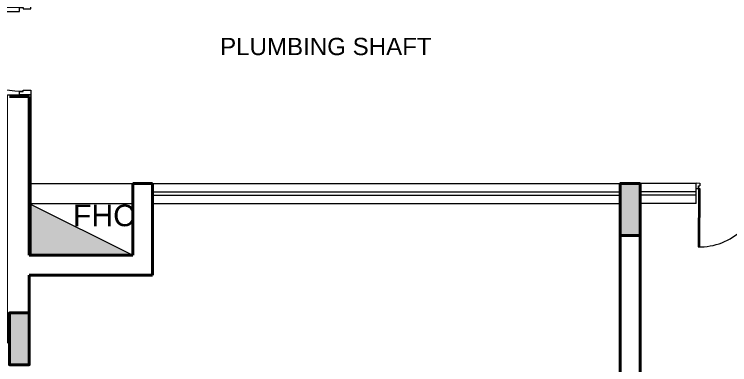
# Model space of a CAD drawing. Header units: inches. Extents: x 3031157 to 3117753, y 705284 to 945006.
# Drawn here: x 3047781 to 3056075, y 919665 to 923729 of the extents above; entities that cross this region are included whole.
import ezdxf

# ---------------------------------------------------------------- set-up
doc = ezdxf.new("R2010")
doc.units = ezdxf.units.IN
doc.header["$LTSCALE"] = 250
doc.header["$MEASUREMENT"] = 0
for name, color, linetype, lineweight in [('cladding', 57, 'Continuous', 13), ('col', 6, 'Continuous', 40), ('door', 3, 'Continuous', 15), ('ele', 2, 'Continuous', 20), ('hatch', 8, 'Continuous', 5), ('text', 190, 'Continuous', 20), ('wall', 1, 'Continuous', 40), ('win', 4, 'Continuous', 18)]:
    doc.layers.add(name, color=color, linetype=linetype, lineweight=lineweight)
doc.styles.get("Standard").update_dxf_attribs({"font": 'swissc.ttf', "height": 100})

# ---------------------------------------------------------------- blocks, each defined once
blk = doc.blocks.new('DRGD')
at = {"layer": 'door', "color": 5, "lineweight": 18, "ltscale": 0.1, "extrusion": (-0.009968, 0.003642, 0.999944)}
for p, q in [((2728738.9, 21327.7, 0.3), (2728507.1, 20692.7, 0.3)), ((2728751.5, 21323.1, 0.5), (2728519.7, 20687.9, 0.5)), ((2728712.3, 21339.8, 0), (2728733.7, 21398.5)), ((2728712.3, 21339.8, 0), (2728739.7, 21329.7, 0.3)), ((2728733.7, 21398.5), (2728772.8, 21384.2, 0.4)), ((2728739.7, 21329.7, 0.3), (2728749.7, 21357.2, 0.3)), ((2728751.4, 21325.5, 0.4), (2728739.7, 21329.7, 0.3)), ((2728749.7, 21357.2, 0.3), (2728761.4, 21352.9, 0.4)), ((2728772.8, 21384.2, 0.4), (2728761.4, 21352.9, 0.4))]:
    blk.add_line(p, q, dxfattribs=at)
at = {"layer": 'door', "color": 5, "lineweight": 18, "ltscale": 0.1, "extrusion": (0.009988, -0.003586, 0.999944)}
for p, q in [((2730081.5, 20839.7, 0.5), (2729853.4, 20204.8, 0.5)), ((2730094.7, 20836.6, 0.3), (2729866.1, 20200.4, 0.3)), ((2730081.5, 20839.7, 0.5), (2730094.2, 20835.1, 0.3)), ((2730103.5, 20898.2, 0.4), (2730092.3, 20866.8, 0.4)), ((2730104, 20862.6, 0.3), (2730092.3, 20866.8, 0.4)), ((2730094.2, 20835.1, 0.3), (2730104, 20862.6, 0.3)), ((2730121.6, 20825.2, 0), (2730094.2, 20835.1, 0.3)), ((2730142.8, 20884.1, 0), (2730103.5, 20898.2, 0.4)), ((2730121.6, 20825.2, 0), (2730142.8, 20884.1, 0))]:
    blk.add_line(p, q, dxfattribs=at)
at = {"layer": 'door', "lineweight": 18, "ltscale": 0.1, "extrusion": (-0.009968, 0.003642, 0.999944)}
blk.add_arc((2728626.7, 21451.5, -27122.1), 707.5, 248.62336, 339.94569, dxfattribs=at)
at = {"layer": 'door', "lineweight": 18, "ltscale": 0.1, "extrusion": (0.009988, -0.003586, 0.999944)}
blk.add_arc((2729956.5, 20968.3, 27194.3), 707.5, 160.236, 251.55833, dxfattribs=at)
blk = doc.blocks.new('A$C4EBC2541')
at = {"layer": 'door', "linetype": 'Continuous'}
for p, q in [((33.6, 119.9), (33.6, 958.2)), ((33.6, 958.2), (74, 958.2)), ((74, 958.2), (74, 119.9)), ((74, 119.9), (33.6, 119.9))]:
    blk.add_line(p, q, dxfattribs=at)
for points in [[(48, 0), (0, 0), (0, 119.9), (33.6, 119.9), (33.6, 81.6), (48, 81.6)], [(902, 0), (949.9, 0), (949.9, 119.9), (916.3, 119.9), (916.3, 81.6), (902, 81.6)]]:
    blk.add_lwpolyline(points, close=True, dxfattribs=at)
at = {"layer": 'door', "lineweight": 9, "ltscale": 0.5}
blk.add_arc((46.7, 88.9), 869.7, 359.51318, 88.19967, dxfattribs=at)

msp = doc.modelspace()

# ---------------------------------------------------------------- hatches: boundary and pattern name
at = {"layer": 'hatch'}
for points in [[(3055036.1, 921764.7), (3054806.1, 921764.7), (3054806.1, 921164.7), (3055036.1, 921164.7)], [(3047953.5, 920264.7), (3047723.5, 920264.7), (3047723.5, 919664.7), (3047953.5, 919664.7)]]:
    msp.add_hatch(color=256, dxfattribs=at).paths.add_polyline_path(points)
h = msp.add_hatch(dxfattribs=at)
h.set_pattern_fill('ANSI31', color=256, angle=-90)
h.set_pattern_definition([(315, (4251522.12542, 8488974.16875), (0.0883883476483, 0.0883883476483), [])])
h.paths.add_polyline_path([(3047953.5, 921534.7), (3047953.5, 920937.1), (3049153.5, 920934.7)])

# ---------------------------------------------------------------- linework, layer by layer
at = {"layer": 'cladding'}
msp.add_lwpolyline([(3047703.5, 919914.7), (3047703.5, 922794.7), (3047973.5, 922794.7), (3047973.5, 920937.3)], dxfattribs=at)
at = {"layer": 'col'}
for points in [[(3055036.1, 921764.7), (3054806.1, 921764.7), (3054806.1, 921164.7), (3055036.1, 921164.7)], [(3047953.5, 920264.7), (3047723.5, 920264.7), (3047723.5, 919664.7), (3047953.5, 919664.7)]]:
    msp.add_lwpolyline(points, close=True, dxfattribs=at)
at = {"layer": 'ele'}
for p, q in [((3047953.5, 921764.7), (3049153.5, 921764.7)), ((3047953.5, 921534.7), (3049153.5, 921534.7)), ((3047953.5, 921534.7), (3049153.5, 920934.7))]:
    msp.add_line(p, q, dxfattribs=at)
at = {"layer": 'wall'}
for p, q in [((3047723.5, 922774.7), (3047953.5, 922774.7)), ((3047953.5, 922774.7), (3047953.5, 920937.3)), ((3047953.5, 921764.7), (3047953.5, 920934.7)), ((3049153.5, 921764.7), (3049153.5, 920934.7)), ((3049383.5, 921764.7), (3049153.5, 921764.7)), ((3049383.5, 921764.7), (3049383.5, 920704.7)), ((3054806.1, 914799.7), (3054806.1, 921764.7)), ((3054806.1, 921764.7), (3055036.1, 921764.7)), ((3054806.1, 921764.7), (3055036.1, 921764.7)), ((3055036.1, 914569.7), (3055036.1, 921764.7)), ((3047953.5, 920934.7), (3049153.5, 920934.7)), ((3047953.5, 920704.7), (3047953.5, 919664.7)), ((3047953.5, 920704.7), (3049383.5, 920704.7))]:
    msp.add_line(p, q, dxfattribs=at)
at = {"layer": 'win'}
for p, q in [((3049383.5, 921764.7), (3054806.1, 921764.7)), ((3055686, 921764.7), (3055036.1, 921764.7)), ((3055686, 921534.7), (3055686, 921764.7)), ((3049383.5, 921669.7), (3054806.1, 921669.7)), ((3055686, 921669.7), (3055036.1, 921669.7)), ((3049383.5, 921629.7), (3054806.1, 921629.7)), ((3055686, 921629.7), (3055036.1, 921629.7)), ((3049383.5, 921534.7), (3054806.1, 921534.7)), ((3055686, 921534.7), (3055036.1, 921534.7))]:
    msp.add_line(p, q, dxfattribs=at)

# ---------------------------------------------------------------- block references
at = {"layer": 'door', "xscale": -1.105344877050309, "yscale": 1.105344859669876, "zscale": 1.105344841057468, "rotation": 90}
msp.add_blockref('A$C4EBC2541', (3047973.5, 923844.7), dxfattribs=at)
at = {"layer": 'door', "extrusion": (0.010613, -6.72341e-07, 0.999944), "rotation": 19.76502313408238}
msp.add_blockref('DRGD', (495061.8, -21123.6, 5254.2), dxfattribs=at)

# ---------------------------------------------------------------- texts
at = {"layer": 'text', "attachment_point": 1}
for s, width, insert, char_height in [('\\pi58.337;{\\fArial|b0|i0|c0|p34;PLUMBING SHAFT}', 2542.322, (3050108.7, 923455.7), 200), ('\\pi1315.1;{\\fArial|b0|i0|c0|p34;FHC}', 3305.527, (3047146.3, 921521), 250)]:
    msp.add_mtext_dynamic_manual_height_columns(s, width=width, gutter_width=1, heights=[0], dxfattribs=dict(at, insert=insert, char_height=char_height))

doc.saveas('drawing.dxf')
